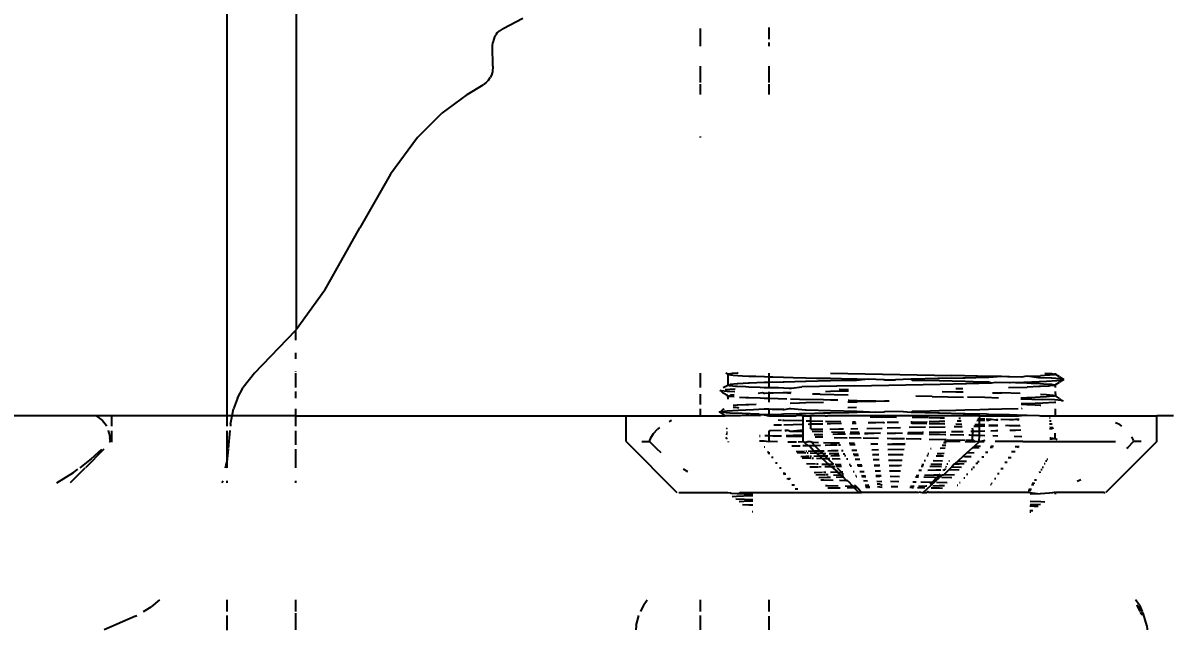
# Model space of a CAD drawing. Header units: inches. Extents: x -52 to 87, y -61 to 47.
# Drawn here: x 68.452 to 70.449, y -26.157 to -25.092 of the extents above; entities that cross this region are included whole.
import ezdxf

# ---------------------------------------------------------------- set-up
doc = ezdxf.new("R2010")
doc.units = ezdxf.units.IN
doc.header["$MEASUREMENT"] = 0
doc.dimstyles.get("Standard").update_dxf_attribs({"dimtxt": 1, "dimasz": 1, "dimexe": 0.18, "dimexo": 0.0625, "dimgap": 0.09, "dimtad": 0, "dimtih": 1, "dimtoh": 1, "dimdec": 1, "dimdsep": 46, "dimlunit": 3, "dimtxsty": 'Standard', "dimblk": 'OBLIQUE', "dimcen": 1, "dimse1": 1, "dimse2": 1, "dimclrd": 1, "dimadec": 0, "dimazin": 0, "dimtfac": 1, "dimtdec": 1, "dimtofl": 0, "dimtmove": 0, "dimatfit": 3, "dimfxl": 1, "dimtolj": 1, "dimtzin": 0, "dimarcsym": 0})

# ---------------------------------------------------------------- blocks, each defined once
blk = doc.blocks.new('_Oblique')
at = {"color": 0, "linetype": 'ByBlock', "lineweight": -2}
blk.add_line((-0.5, -0.5), (0.5, 0.5), dxfattribs=at)
blk = doc.blocks.new('*D6')
at = {"color": 1, "lineweight": -2, "transparency": 16777216}
for p, q in [((2.5723, 46.7915), (37.2384, 46.7915)), ((74.5723, 46.7915), (38.5851, 46.7915))]:
    blk.add_line(p, q, dxfattribs=at)
at = {"layer": 'Defpoints', "color": 0, "transparency": 16777216}
for p in [(74.5723, 46.7915), (2.5723, -45.4684), (74.5723, -45.4684)]:
    blk.add_point(p, dxfattribs=at)
at = {"color": 1, "lineweight": -2, "transparency": 16777216, "rotation": 180}
blk.add_blockref('_Oblique', (2.5723, 46.7915), dxfattribs=at)
at = {"color": 1, "lineweight": -2, "transparency": 16777216}
blk.add_blockref('_Oblique', (74.5723, 46.7915), dxfattribs=at)
at = {"color": 0, "transparency": 16777216, "insert": (37.9117, 46.7915), "char_height": 1, "attachment_point": 5}
blk.add_mtext("\\A1;6'", dxfattribs=at)

msp = doc.modelspace()

# ---------------------------------------------------------------- linework, layer by layer
for p, q in [((68.9293, -22.6272), (68.9295, -25.6288)), ((68.8083, -22.6708), (68.8081, -25.779)), ((69.2913, -25.1022), (69.3255, -25.0843)), ((69.2913, -25.1022), (69.2845, -25.1068)), ((69.6357, -25.1022), (69.6357, -25.1331)), ((69.7561, -25.1003), (69.7561, -25.1209)), ((69.2749, -25.1209), (69.2736, -25.1266)), ((69.2764, -25.1166), (69.2749, -25.1209)), ((69.2764, -25.1166), (69.2783, -25.1132)), ((69.2806, -25.1104), (69.2783, -25.1132)), ((69.2806, -25.1104), (69.2845, -25.1068)), ((69.273, -25.1331), (69.2736, -25.1266)), ((69.2736, -25.1682), (69.273, -25.1331)), ((69.7561, -25.1266), (69.7561, -25.1331)), ((69.2709, -25.1836), (69.2688, -25.188)), ((69.2726, -25.1777), (69.2709, -25.1836)), ((69.2736, -25.1682), (69.2726, -25.1777)), ((69.6357, -25.1682), (69.6357, -25.1963)), ((69.7561, -25.1682), (69.7561, -25.1963)), ((69.2285, -25.2172), (69.2562, -25.2007)), ((69.2619, -25.1963), (69.2562, -25.2007)), ((69.2659, -25.1922), (69.2619, -25.1963)), ((69.2659, -25.1922), (69.2688, -25.188)), ((69.6357, -25.1997), (69.6357, -25.2172)), ((69.7561, -25.1994), (69.7561, -25.2172)), ((69.2285, -25.2172), (69.184, -25.2499)), ((69.1414, -25.2927), (69.184, -25.2499)), ((69.1414, -25.2927), (69.0946, -25.3566)), ((69.6357, -25.2908), (69.6357, -25.2927)), ((69.0946, -25.3566), (69.0409, -25.4506)), ((68.9796, -25.5594), (69.0409, -25.4506)), ((68.9796, -25.5594), (68.9295, -25.6288)), ((68.8568, -25.7042), (68.9285, -25.6298)), ((68.9285, -25.6298), (68.9295, -25.6288)), ((68.9285, -25.6298), (68.9285, -25.647)), ((68.9285, -25.6691), (68.9285, -25.6791)), ((68.9285, -25.7013), (68.9285, -25.7023)), ((68.8568, -25.7042), (68.8368, -25.7297)), ((68.9285, -25.7042), (68.9285, -25.7297)), ((69.6357, -25.7042), (69.6357, -25.7297)), ((69.6844, -25.706), (69.6807, -25.7042)), ((69.6844, -25.706), (69.6841, -25.7252)), ((69.6889, -25.7054), (69.6844, -25.706)), ((69.685, -25.7069), (69.6844, -25.706)), ((69.685, -25.7069), (69.6889, -25.7074)), ((69.6883, -25.7241), (69.6866, -25.7259)), ((69.7005, -25.7231), (69.6883, -25.7241)), ((69.6917, -25.7049), (69.6889, -25.7054)), ((69.6889, -25.7074), (69.6935, -25.708)), ((69.7011, -25.7043), (69.6917, -25.7049)), ((69.6935, -25.708), (69.7097, -25.709)), ((69.7019, -25.7229), (69.7005, -25.7231)), ((69.7021, -25.7042), (69.7011, -25.7043)), ((69.7204, -25.7221), (69.7019, -25.7229)), ((69.7097, -25.709), (69.721, -25.7094)), ((69.7222, -25.722), (69.7204, -25.7221)), ((69.721, -25.7094), (69.7331, -25.7099)), ((69.7475, -25.721), (69.7222, -25.722)), ((69.7331, -25.7099), (69.7481, -25.7104)), ((69.7491, -25.721), (69.7475, -25.721)), ((69.7481, -25.7104), (69.7561, -25.7107)), ((69.7561, -25.7208), (69.7491, -25.721)), ((69.7561, -25.7042), (69.7561, -25.7107)), ((69.7561, -25.7107), (69.7627, -25.7109)), ((69.7561, -25.7107), (69.7561, -25.7208)), ((69.7811, -25.72), (69.7561, -25.7208)), ((69.7561, -25.7208), (69.7561, -25.7297)), ((69.7627, -25.7109), (69.7817, -25.7115)), ((69.7825, -25.72), (69.7811, -25.72)), ((69.7817, -25.7115), (69.7986, -25.7118)), ((69.8201, -25.719), (69.7825, -25.72)), ((69.7986, -25.7118), (69.8206, -25.7125)), ((69.8212, -25.719), (69.8201, -25.719)), ((69.8206, -25.7125), (69.8392, -25.713)), ((69.8635, -25.718), (69.8212, -25.719)), ((69.8392, -25.713), (69.8638, -25.7134)), ((69.909, -25.717), (69.8635, -25.718)), ((69.8638, -25.7134), (69.883, -25.7139)), ((69.8639, -25.7042), (70.0756, -25.7084)), ((69.883, -25.7139), (69.9101, -25.7144)), ((69.9058, -25.7264), (70.0552, -25.7235)), ((69.9293, -25.7149), (69.909, -25.717)), ((69.9101, -25.7144), (69.9293, -25.7149)), ((69.9565, -25.716), (69.9293, -25.7149)), ((69.9582, -25.716), (69.9565, -25.716)), ((69.9582, -25.716), (69.9772, -25.7159)), ((70.0044, -25.715), (69.9772, -25.7159)), ((70.0066, -25.7149), (70.0044, -25.715)), ((70.0044, -25.715), (70.0066, -25.7165)), ((70.0511, -25.714), (70.0066, -25.7149)), ((70.0066, -25.7165), (70.0539, -25.7175)), ((70.0542, -25.7139), (70.0511, -25.714)), ((70.0539, -25.7175), (70.0989, -25.7186)), ((70.0952, -25.7131), (70.0542, -25.7139)), ((70.0552, -25.7235), (70.1017, -25.7225)), ((70.1209, -25.7095), (70.0756, -25.7084)), ((70.099, -25.713), (70.0952, -25.7131)), ((70.0989, -25.7186), (70.1134, -25.7188)), ((70.1364, -25.7121), (70.099, -25.713)), ((70.1017, -25.7225), (70.145, -25.7214)), ((70.1134, -25.7188), (70.1401, -25.7196)), ((70.1624, -25.7105), (70.1209, -25.7095)), ((70.1404, -25.712), (70.1364, -25.7121)), ((70.1401, -25.7196), (70.145, -25.7214)), ((70.1624, -25.7105), (70.1404, -25.712)), ((70.145, -25.7214), (70.1529, -25.7199)), ((70.1529, -25.7199), (70.1765, -25.7205)), ((70.1731, -25.711), (70.1624, -25.7105)), ((70.1768, -25.7109), (70.1731, -25.711)), ((70.1765, -25.7205), (70.1777, -25.7206)), ((70.1984, -25.7115), (70.1768, -25.7109)), ((70.1777, -25.7206), (70.1837, -25.7204)), ((70.1837, -25.7204), (70.1871, -25.7209)), ((70.1871, -25.7209), (70.2158, -25.7194)), ((70.1871, -25.7209), (70.207, -25.7216)), ((70.2036, -25.71), (70.1984, -25.7115)), ((70.2073, -25.7099), (70.2036, -25.71)), ((70.207, -25.7216), (70.2148, -25.7219)), ((70.2073, -25.7099), (70.2309, -25.709)), ((70.2276, -25.7125), (70.2073, -25.7099)), ((70.2148, -25.7219), (70.2306, -25.7226)), ((70.2158, -25.7194), (70.2414, -25.7185)), ((70.2501, -25.7134), (70.2276, -25.7125)), ((70.2306, -25.7226), (70.2363, -25.7228)), ((70.2452, -25.7081), (70.2309, -25.709)), ((70.2363, -25.7228), (70.2469, -25.7236)), ((70.2385, -25.7042), (70.2469, -25.7049)), ((70.2414, -25.7185), (70.2596, -25.7175)), ((70.247, -25.7078), (70.2452, -25.7081)), ((70.2469, -25.7049), (70.2503, -25.7051)), ((70.2469, -25.7236), (70.2503, -25.7238)), ((70.2548, -25.7071), (70.247, -25.7078)), ((70.265, -25.7144), (70.2501, -25.7134)), ((70.2503, -25.7051), (70.2551, -25.7059)), ((70.2503, -25.7238), (70.2551, -25.7246)), ((70.2564, -25.7061), (70.2548, -25.7071)), ((70.2551, -25.7059), (70.2564, -25.7061)), ((70.2564, -25.7042), (70.2564, -25.7061)), ((70.264, -25.7108), (70.2564, -25.7061)), ((70.2564, -25.7248), (70.264, -25.7202)), ((70.2596, -25.7175), (70.2696, -25.7165)), ((70.264, -25.7108), (70.2714, -25.7155)), ((70.2696, -25.7165), (70.264, -25.7202)), ((70.2696, -25.7165), (70.265, -25.7144)), ((70.2696, -25.7165), (70.2714, -25.7155)), ((68.8267, -25.7479), (68.8368, -25.7297)), ((68.9285, -25.7363), (68.9285, -25.7479)), ((69.6357, -25.7409), (69.6357, -25.759)), ((69.6718, -25.7353), (69.67, -25.7347)), ((69.6832, -25.7364), (69.6718, -25.7353)), ((69.6718, -25.7353), (69.6763, -25.7391)), ((69.6763, -25.7297), (69.6841, -25.7252)), ((69.6839, -25.7437), (69.6763, -25.7391)), ((69.6794, -25.733), (69.6879, -25.7324)), ((69.6962, -25.7371), (69.6832, -25.7364)), ((69.6839, -25.7437), (69.684, -25.7499)), ((69.6839, -25.7437), (69.6866, -25.7447)), ((69.6841, -25.7252), (69.6866, -25.7259)), ((69.6866, -25.7259), (69.6884, -25.7261)), ((69.6889, -25.7428), (69.6866, -25.7447)), ((69.6879, -25.7324), (69.6969, -25.732)), ((69.6884, -25.7261), (69.6974, -25.727)), ((69.6955, -25.7423), (69.6889, -25.7428)), ((69.6974, -25.727), (69.7006, -25.7271)), ((69.7006, -25.7271), (69.7157, -25.728)), ((69.7157, -25.728), (69.7207, -25.7282)), ((69.7207, -25.7282), (69.7409, -25.729)), ((69.7449, -25.7388), (69.7371, -25.7402)), ((69.7409, -25.729), (69.7479, -25.7292)), ((69.7475, -25.7398), (69.7449, -25.7388)), ((69.7491, -25.7398), (69.7475, -25.7398)), ((69.7479, -25.7292), (69.7561, -25.7297)), ((69.7561, -25.7392), (69.7491, -25.7398)), ((69.7561, -25.7297), (69.7621, -25.7297)), ((69.7561, -25.7368), (69.7561, -25.7392)), ((69.7561, -25.7392), (69.7561, -25.7482)), ((69.762, -25.7393), (69.7561, -25.7392)), ((69.7633, -25.7394), (69.762, -25.7393)), ((69.7621, -25.7297), (69.7644, -25.7297)), ((69.7811, -25.7388), (69.7633, -25.7394)), ((69.7644, -25.7297), (69.7666, -25.7297)), ((69.7666, -25.7297), (69.7726, -25.7294)), ((69.7726, -25.7294), (69.7915, -25.7304)), ((69.7825, -25.7387), (69.7811, -25.7388)), ((69.7947, -25.7384), (69.7825, -25.7387)), ((69.7946, -25.7401), (69.7825, -25.7387)), ((69.7915, -25.7304), (69.7954, -25.7305)), ((69.7954, -25.7305), (69.8135, -25.7283)), ((69.9058, -25.7264), (69.8135, -25.7283)), ((69.8454, -25.7413), (69.8322, -25.741)), ((69.8454, -25.7413), (69.8947, -25.7423)), ((69.8639, -25.7367), (69.8548, -25.737)), ((69.8949, -25.7361), (69.8639, -25.7367)), ((69.8791, -25.7326), (69.895, -25.7329)), ((70.0588, -25.7364), (70.0828, -25.7369)), ((70.0952, -25.7317), (70.0827, -25.732)), ((70.0828, -25.7369), (70.0959, -25.7372)), ((70.147, -25.7385), (70.1632, -25.7389)), ((70.1956, -25.7399), (70.1632, -25.7389)), ((70.1748, -25.7297), (70.2073, -25.7287)), ((70.2279, -25.7278), (70.2073, -25.7287)), ((70.2309, -25.7276), (70.2279, -25.7278)), ((70.2452, -25.7269), (70.2309, -25.7276)), ((70.2309, -25.7413), (70.2411, -25.7419)), ((70.2411, -25.7419), (70.2465, -25.7424)), ((70.247, -25.7267), (70.2452, -25.7269)), ((70.2465, -25.7424), (70.2529, -25.7429)), ((70.2552, -25.7257), (70.247, -25.7267)), ((70.2529, -25.7429), (70.2548, -25.7434)), ((70.2548, -25.7434), (70.2569, -25.7438)), ((70.2569, -25.7438), (70.2548, -25.7444)), ((70.2551, -25.7246), (70.2564, -25.7248)), ((70.2564, -25.7248), (70.2552, -25.7257)), ((70.2564, -25.7248), (70.2566, -25.7297)), ((70.2567, -25.7364), (70.2569, -25.7438)), ((70.2643, -25.7486), (70.2569, -25.7438)), ((68.8267, -25.7479), (68.8199, -25.7667)), ((69.6866, -25.7447), (69.6884, -25.7448)), ((69.6884, -25.7448), (69.695, -25.7454)), ((69.6974, -25.7608), (69.6936, -25.7612)), ((69.7006, -25.7606), (69.6974, -25.7608)), ((69.7157, -25.7597), (69.7006, -25.7606)), ((69.7044, -25.7461), (69.7157, -25.7468)), ((69.7157, -25.7468), (69.7207, -25.7469)), ((69.7207, -25.7596), (69.7157, -25.7597)), ((69.7207, -25.7469), (69.7409, -25.7477)), ((69.734, -25.759), (69.7207, -25.7596)), ((69.7409, -25.7477), (69.7479, -25.7479)), ((69.7479, -25.7479), (69.7561, -25.7482)), ((69.7561, -25.7482), (69.7561, -25.7549)), ((69.7561, -25.7482), (69.7724, -25.7487)), ((69.7724, -25.7487), (69.7871, -25.7491)), ((69.8097, -25.7568), (69.7934, -25.7572)), ((69.7938, -25.7493), (69.8098, -25.7497)), ((69.8204, -25.7565), (69.8097, -25.7568)), ((69.8098, -25.7497), (69.8516, -25.7507)), ((69.8514, -25.7558), (69.8204, -25.7565)), ((69.8516, -25.7507), (69.8636, -25.7509)), ((69.8636, -25.7509), (69.8763, -25.7512)), ((69.8941, -25.7642), (69.9089, -25.7639)), ((69.8943, -25.7548), (69.9101, -25.7544)), ((69.8944, -25.7516), (69.8961, -25.7517)), ((69.8961, -25.7517), (69.9101, -25.752)), ((69.9101, -25.752), (69.9429, -25.7526)), ((69.9428, -25.7539), (69.9101, -25.7544)), ((69.9582, -25.7535), (69.9428, -25.7539)), ((69.9429, -25.7526), (69.9582, -25.7535)), ((69.9661, -25.7533), (69.9582, -25.7535)), ((70.0417, -25.7453), (70.0127, -25.7447)), ((70.0417, -25.7453), (70.0965, -25.7465)), ((70.1333, -25.7472), (70.1032, -25.7466)), ((70.1574, -25.7479), (70.1333, -25.7472)), ((70.2069, -25.7474), (70.1965, -25.7479)), ((70.1966, -25.749), (70.2347, -25.7502)), ((70.1972, -25.7576), (70.2073, -25.7573)), ((70.1973, -25.7587), (70.2069, -25.7591)), ((70.2216, -25.7469), (70.2069, -25.7474)), ((70.2069, -25.7591), (70.2217, -25.7596)), ((70.2073, -25.7573), (70.2347, -25.7563)), ((70.2305, -25.7464), (70.2216, -25.7469)), ((70.2217, -25.7596), (70.2305, -25.7601)), ((70.2411, -25.7458), (70.2305, -25.7464)), ((70.2305, -25.7601), (70.2315, -25.7601)), ((70.2552, -25.7513), (70.2347, -25.7502)), ((70.2347, -25.7563), (70.2551, -25.7552)), ((70.2465, -25.7454), (70.2411, -25.7458)), ((70.2529, -25.7448), (70.2465, -25.7454)), ((70.2548, -25.7444), (70.2529, -25.7448)), ((70.2551, -25.7552), (70.2579, -25.755)), ((70.2676, -25.7523), (70.2552, -25.7513)), ((70.2643, -25.7486), (70.2676, -25.7523)), ((70.2695, -25.7527), (70.2676, -25.7523)), ((70.2676, -25.7523), (70.2705, -25.7525)), ((68.5798, -25.779), (68.1009, -25.779)), ((68.6069, -25.779), (68.5798, -25.779)), ((68.5798, -25.779), (68.5907, -25.7869)), ((68.6069, -25.779), (68.6069, -25.7969)), ((68.8081, -25.779), (68.6069, -25.779)), ((68.8081, -25.779), (68.8081, -25.7969)), ((68.8175, -25.779), (68.8081, -25.779)), ((68.8147, -25.7936), (68.8175, -25.779)), ((68.8175, -25.779), (68.8199, -25.7667)), ((68.9285, -25.779), (68.8175, -25.779)), ((68.9285, -25.7667), (68.9285, -25.779)), ((68.9285, -25.779), (68.9285, -25.7969)), ((68.9285, -25.779), (69.5063, -25.779)), ((69.5063, -25.8236), (69.5063, -25.779)), ((69.5063, -25.779), (69.6357, -25.779)), ((69.6357, -25.7667), (69.6357, -25.779)), ((69.6357, -25.779), (69.6798, -25.779)), ((69.6689, -25.7721), (69.6718, -25.7712)), ((69.6689, -25.7721), (69.6798, -25.779)), ((69.6763, -25.7674), (69.6718, -25.7712)), ((69.6718, -25.7712), (69.6831, -25.7701)), ((69.6743, -25.7732), (69.6718, -25.7712)), ((69.6879, -25.7741), (69.6743, -25.7732)), ((69.6763, -25.7674), (69.6776, -25.7667)), ((69.7066, -25.779), (69.6798, -25.779)), ((69.6831, -25.7701), (69.7024, -25.7691)), ((69.7094, -25.7751), (69.6879, -25.7741)), ((69.6933, -25.764), (69.7005, -25.7646)), ((69.7005, -25.7646), (69.7019, -25.7647)), ((69.7019, -25.7647), (69.7032, -25.7648)), ((69.7024, -25.7691), (69.7288, -25.7681)), ((69.7157, -25.7785), (69.7066, -25.779)), ((69.7377, -25.776), (69.7094, -25.7751)), ((69.7207, -25.7783), (69.7157, -25.7785)), ((69.7395, -25.779), (69.7207, -25.7783)), ((69.7288, -25.7681), (69.7475, -25.7667)), ((69.7408, -25.7775), (69.7377, -25.776)), ((69.7395, -25.779), (69.7408, -25.7775)), ((69.7479, -25.7773), (69.7408, -25.7775)), ((69.7475, -25.7667), (69.7561, -25.7667)), ((69.7561, -25.7766), (69.7479, -25.7773)), ((69.7479, -25.7773), (69.7561, -25.779)), ((69.7561, -25.7667), (69.7561, -25.7766)), ((69.7561, -25.7667), (69.762, -25.7671)), ((69.7561, -25.7766), (69.7561, -25.779)), ((69.7728, -25.777), (69.7561, -25.7766)), ((69.7561, -25.779), (69.7781, -25.779)), ((69.762, -25.7671), (69.7633, -25.7671)), ((69.7633, -25.7671), (69.7817, -25.7667)), ((69.7633, -25.7671), (69.7811, -25.7677)), ((69.7814, -25.7763), (69.7728, -25.777)), ((69.7781, -25.779), (69.7728, -25.777)), ((69.7781, -25.779), (69.8035, -25.779)), ((69.7811, -25.7677), (69.7827, -25.7678)), ((69.8097, -25.7756), (69.7814, -25.7763)), ((69.7827, -25.7678), (69.7929, -25.7664)), ((69.7929, -25.7664), (69.7945, -25.7664)), ((69.7945, -25.7664), (69.8201, -25.7687)), ((69.8137, -25.7782), (69.8035, -25.779)), ((69.8204, -25.7753), (69.8097, -25.7756)), ((69.8137, -25.7782), (69.816, -25.779)), ((69.816, -25.7873), (69.816, -25.779)), ((69.816, -25.779), (69.8287, -25.779)), ((69.8201, -25.7687), (69.8214, -25.7687)), ((69.8514, -25.7745), (69.8204, -25.7753)), ((69.8214, -25.7687), (69.864, -25.7697)), ((69.8287, -25.779), (69.8287, -25.7877)), ((69.8544, -25.779), (69.8287, -25.779)), ((69.8636, -25.7742), (69.8514, -25.7745)), ((69.8544, -25.779), (69.8586, -25.7791)), ((69.8778, -25.779), (69.8586, -25.7791)), ((69.8958, -25.7735), (69.8636, -25.7742)), ((69.864, -25.7697), (69.9099, -25.7707)), ((70.1246, -25.779), (69.8778, -25.779)), ((69.9101, -25.7733), (69.8958, -25.7735)), ((69.9099, -25.7707), (69.9428, -25.7725)), ((69.9428, -25.7725), (69.9101, -25.7733)), ((69.9329, -25.7806), (69.9791, -25.7815)), ((69.9428, -25.7725), (69.9567, -25.7717)), ((69.9567, -25.7717), (69.9582, -25.7717)), ((69.9908, -25.7716), (69.9582, -25.7717)), ((69.9908, -25.7716), (70.0047, -25.7728)), ((70.0065, -25.7712), (70.0047, -25.7728)), ((70.0047, -25.7728), (70.0066, -25.7728)), ((70.038, -25.7706), (70.0065, -25.7712)), ((70.0352, -25.7826), (70.0065, -25.7821)), ((70.0066, -25.7728), (70.0512, -25.7737)), ((70.0554, -25.783), (70.0365, -25.7826)), ((70.0539, -25.7702), (70.038, -25.7706)), ((70.0512, -25.7737), (70.0542, -25.7737)), ((70.0827, -25.7696), (70.0539, -25.7702)), ((70.0542, -25.7737), (70.0954, -25.7747)), ((70.0631, -25.7832), (70.0554, -25.783)), ((70.0988, -25.7693), (70.0827, -25.7696)), ((70.0912, -25.7838), (70.0878, -25.7837)), ((70.0954, -25.7747), (70.099, -25.7747)), ((70.125, -25.7686), (70.0988, -25.7693)), ((70.099, -25.7747), (70.1366, -25.7757)), ((70.1245, -25.7846), (70.1246, -25.779)), ((70.1246, -25.779), (70.1922, -25.779)), ((70.1401, -25.7681), (70.125, -25.7686)), ((70.1366, -25.7757), (70.1404, -25.7758)), ((70.1631, -25.7675), (70.1401, -25.7681)), ((70.1404, -25.7758), (70.1733, -25.7767)), ((70.1918, -25.7667), (70.1631, -25.7675)), ((70.1733, -25.7767), (70.1768, -25.7768)), ((70.1768, -25.7768), (70.2037, -25.7776)), ((70.1922, -25.779), (70.2037, -25.7776)), ((70.199, -25.7664), (70.1978, -25.7665)), ((70.2037, -25.7776), (70.2073, -25.7778)), ((70.2073, -25.7778), (70.2279, -25.7786)), ((70.2279, -25.7786), (70.2309, -25.7789)), ((70.2309, -25.7789), (70.2339, -25.779)), ((70.2339, -25.779), (70.2565, -25.779)), ((70.2479, -25.7828), (70.2469, -25.7829)), ((70.2568, -25.7667), (70.2565, -25.779)), ((70.2565, -25.779), (70.4343, -25.779)), ((70.4343, -25.8236), (70.4343, -25.779)), ((70.4633, -25.779), (70.4343, -25.779)), ((68.5907, -25.7869), (68.5978, -25.7956)), ((68.5984, -25.7969), (68.5978, -25.7956)), ((68.8147, -25.7936), (68.8144, -25.7969)), ((69.5542, -25.8101), (69.561, -25.8023)), ((69.5646, -25.7993), (69.561, -25.8023)), ((69.5859, -25.787), (69.5814, -25.7893)), ((69.6821, -25.8014), (69.6838, -25.8003)), ((69.7781, -25.7951), (69.7644, -25.7955)), ((69.7722, -25.7862), (69.7781, -25.7863)), ((69.7798, -25.7864), (69.7811, -25.7864)), ((69.7811, -25.7864), (69.7827, -25.7864)), ((69.7985, -25.7946), (69.7819, -25.795)), ((69.7827, -25.7864), (69.816, -25.7873)), ((69.784, -25.8041), (69.7895, -25.8039)), ((69.7843, -25.8052), (69.7895, -25.8039)), ((69.7895, -25.8039), (69.7932, -25.8055)), ((69.7932, -25.8055), (69.816, -25.8033)), ((69.816, -25.7942), (69.7985, -25.7946)), ((69.816, -25.7942), (69.816, -25.7873)), ((69.816, -25.8033), (69.816, -25.7942)), ((69.816, -25.8061), (69.816, -25.8033)), ((69.8214, -25.7875), (69.8287, -25.7877)), ((69.8287, -25.7938), (69.8245, -25.7939)), ((69.8287, -25.7877), (69.8503, -25.7882)), ((69.8287, -25.7877), (69.8287, -25.7938)), ((69.8391, -25.7935), (69.8287, -25.7938)), ((69.8287, -25.7938), (69.8287, -25.8014)), ((69.8503, -25.8026), (69.8296, -25.803)), ((69.8503, -25.7933), (69.8391, -25.7935)), ((69.8552, -25.7883), (69.8816, -25.7889)), ((69.8638, -25.793), (69.8578, -25.7931)), ((69.8626, -25.8023), (69.8784, -25.8019)), ((69.8829, -25.7926), (69.8638, -25.793)), ((69.8784, -25.8019), (69.8866, -25.8018)), ((69.8995, -25.8015), (69.9117, -25.8013)), ((69.9086, -25.7921), (69.9014, -25.7922)), ((69.902, -25.7893), (69.9077, -25.7895)), ((69.927, -25.801), (69.9543, -25.8005)), ((69.9567, -25.7905), (69.9294, -25.7916)), ((69.9299, -25.7899), (69.9567, -25.7905)), ((69.9567, -25.7905), (69.9579, -25.791)), ((69.9771, -25.7906), (69.9625, -25.7909)), ((69.9859, -25.7998), (69.9625, -25.8003)), ((69.9824, -25.7905), (69.9771, -25.7906)), ((70.0296, -25.799), (70.0015, -25.7995)), ((70.0066, -25.79), (70.0042, -25.79)), ((70.0047, -25.7914), (70.0066, -25.7916)), ((70.0066, -25.79), (70.0329, -25.7894)), ((70.0066, -25.7916), (70.032, -25.7921)), ((70.0539, -25.789), (70.0365, -25.7894)), ((70.0365, -25.7921), (70.0512, -25.7924)), ((70.0365, -25.7988), (70.0644, -25.7983)), ((70.0512, -25.7924), (70.0542, -25.7926)), ((70.0636, -25.7888), (70.0539, -25.789)), ((70.0542, -25.7926), (70.0639, -25.7928)), ((70.0802, -25.7979), (70.094, -25.7976)), ((70.0827, -25.7931), (70.0932, -25.7933)), ((70.0921, -25.7881), (70.0853, -25.7883)), ((70.1132, -25.8064), (70.1122, -25.8008)), ((70.1143, -25.7971), (70.1208, -25.7969)), ((70.1161, -25.7939), (70.1243, -25.7941)), ((70.1244, -25.7874), (70.1198, -25.7875)), ((70.1208, -25.7969), (70.1243, -25.7968)), ((70.1245, -25.7846), (70.1215, -25.7845)), ((70.1242, -25.8061), (70.1243, -25.7968)), ((70.1243, -25.7941), (70.1244, -25.7874)), ((70.1243, -25.7941), (70.1334, -25.7943)), ((70.1243, -25.7968), (70.1243, -25.7941)), ((70.1243, -25.7968), (70.1334, -25.7966)), ((70.1244, -25.7874), (70.1245, -25.7846)), ((70.1334, -25.7871), (70.1244, -25.7874)), ((70.1334, -25.7848), (70.1245, -25.7846)), ((70.1452, -25.7851), (70.1357, -25.7849)), ((70.1401, -25.787), (70.1366, -25.787)), ((70.1452, -25.7851), (70.1401, -25.787)), ((70.1404, -25.7945), (70.1565, -25.795)), ((70.1405, -25.7965), (70.1565, -25.7961)), ((70.1527, -25.7865), (70.1452, -25.7851)), ((70.1565, -25.7854), (70.1527, -25.7865)), ((70.1565, -25.7864), (70.1527, -25.7865)), ((70.1765, -25.786), (70.1617, -25.7855)), ((70.1699, -25.7958), (70.1733, -25.7955)), ((70.1733, -25.7955), (70.1768, -25.7956)), ((70.1776, -25.7859), (70.1765, -25.786)), ((70.1768, -25.7956), (70.195, -25.7951)), ((70.1768, -25.7956), (70.1951, -25.7962)), ((70.1838, -25.7861), (70.1776, -25.7859)), ((70.187, -25.7856), (70.1838, -25.7861)), ((70.1933, -25.7854), (70.187, -25.7856)), ((70.1935, -25.7864), (70.187, -25.7856)), ((70.2497, -25.7885), (70.2467, -25.7883)), ((70.2467, -25.7932), (70.25, -25.793)), ((70.2503, -25.8014), (70.2469, -25.8016)), ((70.247, -25.7986), (70.2531, -25.7992)), ((70.25, -25.793), (70.2511, -25.793)), ((70.2536, -25.8008), (70.2503, -25.8014)), ((70.362, -25.7904), (70.3676, -25.7931)), ((70.3731, -25.797), (70.3676, -25.7931)), ((68.6027, -25.8101), (68.6012, -25.8045)), ((68.6027, -25.8101), (68.6039, -25.8177)), ((68.6034, -25.8247), (68.6046, -25.8236)), ((68.6046, -25.8236), (68.6039, -25.8177)), ((68.6057, -25.8236), (68.6046, -25.8236)), ((68.6069, -25.8236), (68.6058, -25.8247)), ((68.6069, -25.8054), (68.6069, -25.8236)), ((68.8081, -25.8049), (68.8081, -25.8364)), ((68.8136, -25.8047), (68.8105, -25.8363)), ((68.9285, -25.8054), (68.9285, -25.8296)), ((69.5063, -25.8236), (69.5953, -25.9127)), ((69.5339, -25.8236), (69.5471, -25.8236)), ((69.5471, -25.8236), (69.5497, -25.8177)), ((69.5471, -25.8236), (69.5483, -25.8249)), ((69.5497, -25.8177), (69.5542, -25.8101)), ((69.6838, -25.8189), (69.6809, -25.817)), ((69.6838, -25.8113), (69.6813, -25.8111)), ((69.6816, -25.8078), (69.6838, -25.8076)), ((69.6847, -25.8236), (69.6847, -25.8251)), ((69.7408, -25.8137), (69.7395, -25.8137)), ((69.7408, -25.815), (69.7395, -25.8151)), ((69.7395, -25.8227), (69.748, -25.8229)), ((69.748, -25.8229), (69.7561, -25.8236)), ((69.7561, -25.8142), (69.7491, -25.814)), ((69.7561, -25.8055), (69.7582, -25.8045)), ((69.7561, -25.8055), (69.7561, -25.8142)), ((69.7561, -25.8142), (69.7561, -25.8236)), ((69.7626, -25.8143), (69.7561, -25.8142)), ((69.7561, -25.8236), (69.7582, -25.8232)), ((69.757, -25.8045), (69.7582, -25.8045)), ((69.7582, -25.8045), (69.7781, -25.8042)), ((69.7582, -25.8232), (69.7712, -25.8236)), ((69.7781, -25.8147), (69.7626, -25.8143)), ((69.7985, -25.8133), (69.7863, -25.8137)), ((69.816, -25.8156), (69.7866, -25.8149)), ((69.7932, -25.8055), (69.816, -25.8061)), ((69.816, -25.8129), (69.7985, -25.8133)), ((69.8074, -25.8246), (69.816, -25.8236)), ((69.816, -25.8129), (69.816, -25.8061)), ((69.816, -25.8156), (69.816, -25.8129)), ((69.816, -25.8236), (69.816, -25.8156)), ((69.816, -25.8236), (69.8174, -25.8248)), ((69.8206, -25.8249), (69.8243, -25.8236)), ((69.8243, -25.8236), (69.8287, -25.8236)), ((69.8287, -25.8236), (69.8303, -25.8252)), ((69.8503, -25.8069), (69.8316, -25.8064)), ((69.8391, -25.8123), (69.835, -25.8124)), ((69.8503, -25.8164), (69.837, -25.8161)), ((69.8503, -25.8121), (69.8391, -25.8123)), ((69.8652, -25.8072), (69.8767, -25.8075)), ((69.8902, -25.8112), (69.8676, -25.8117)), ((69.8703, -25.8168), (69.8926, -25.8172)), ((69.8767, -25.8075), (69.8889, -25.8078)), ((69.9172, -25.8178), (69.8963, -25.8173)), ((69.9101, -25.8107), (69.8976, -25.811)), ((69.914, -25.8083), (69.8982, -25.808)), ((69.9148, -25.8106), (69.9101, -25.8107)), ((69.9474, -25.8184), (69.921, -25.8178)), ((69.9292, -25.8104), (69.9234, -25.8105)), ((69.924, -25.8085), (69.951, -25.8091)), ((69.951, -25.8091), (69.9292, -25.8104)), ((69.9625, -25.8093), (69.9704, -25.8095)), ((69.9704, -25.8189), (69.9625, -25.8188)), ((69.9704, -25.8095), (69.9771, -25.8094)), ((69.9933, -25.8194), (69.9704, -25.8189)), ((69.9897, -25.8099), (69.9771, -25.8094)), ((70.0206, -25.8199), (69.996, -25.8194)), ((69.9986, -25.8101), (70.0256, -25.8106)), ((70.0066, -25.8087), (69.9989, -25.8089)), ((70.0246, -25.8083), (70.0066, -25.8087)), ((70.0224, -25.8199), (70.0206, -25.8199)), ((70.0264, -25.8083), (70.0246, -25.8083)), ((70.0651, -25.8074), (70.0365, -25.8081)), ((70.0365, -25.8109), (70.054, -25.8112)), ((70.0663, -25.8208), (70.0365, -25.8202)), ((70.054, -25.8112), (70.0641, -25.8114)), ((70.0903, -25.8236), (70.0628, -25.8236)), ((70.0641, -25.8114), (70.0655, -25.8115)), ((70.0679, -25.8209), (70.0988, -25.8215)), ((70.0729, -25.8116), (70.097, -25.8122)), ((70.0959, -25.8068), (70.0752, -25.8072)), ((70.0993, -25.8236), (70.1122, -25.8236)), ((70.1122, -25.8218), (70.1004, -25.8215)), ((70.1056, -25.8124), (70.1075, -25.8124)), ((70.1075, -25.8124), (70.1122, -25.8126)), ((70.1132, -25.8064), (70.109, -25.8065)), ((70.1122, -25.8126), (70.1132, -25.8064)), ((70.1122, -25.8218), (70.1122, -25.8126)), ((70.1122, -25.8126), (70.1241, -25.8129)), ((70.1122, -25.8236), (70.1122, -25.8218)), ((70.1146, -25.8218), (70.1122, -25.8218)), ((70.1122, -25.8236), (70.1164, -25.8236)), ((70.1242, -25.8061), (70.1132, -25.8064)), ((70.1164, -25.8236), (70.1146, -25.8218)), ((70.1239, -25.8242), (70.1164, -25.8236)), ((70.1239, -25.8242), (70.1241, -25.8129)), ((70.1336, -25.8223), (70.1239, -25.8242)), ((70.1241, -25.8129), (70.1242, -25.8061)), ((70.1241, -25.8129), (70.1335, -25.8131)), ((70.1335, -25.8059), (70.1242, -25.8061)), ((70.1527, -25.8054), (70.1443, -25.8056)), ((70.1476, -25.8134), (70.1565, -25.8137)), ((70.1922, -25.8236), (70.1517, -25.8236)), ((70.1565, -25.8053), (70.1527, -25.8054)), ((70.187, -25.8044), (70.177, -25.8046)), ((70.185, -25.8146), (70.1984, -25.815)), ((70.1965, -25.804), (70.187, -25.8044)), ((70.1937, -25.8238), (70.1922, -25.8236)), ((70.1998, -25.8236), (70.1937, -25.8238)), ((70.1998, -25.8236), (70.362, -25.8236)), ((70.2473, -25.8173), (70.2488, -25.8175)), ((70.2555, -25.8194), (70.2474, -25.8204)), ((70.2488, -25.8175), (70.256, -25.8184)), ((70.256, -25.8184), (70.2555, -25.8194)), ((70.2562, -25.8092), (70.256, -25.8184)), ((70.2599, -25.8209), (70.256, -25.8184)), ((70.4343, -25.8236), (70.3453, -25.9127)), ((70.3833, -25.8344), (70.3935, -25.8236)), ((70.3897, -25.8157), (70.3927, -25.8217)), ((70.3927, -25.8217), (70.3935, -25.8236)), ((70.4067, -25.8236), (70.3935, -25.8236)), ((68.593, -25.8375), (68.5609, -25.8696)), ((68.5712, -25.854), (68.5899, -25.8375)), ((68.8081, -25.8375), (68.8082, -25.8593)), ((68.8104, -25.8375), (68.8082, -25.8593)), ((68.9285, -25.8375), (68.9285, -25.8696)), ((69.5599, -25.8369), (69.5483, -25.8249)), ((69.5678, -25.8435), (69.5599, -25.8369)), ((69.7489, -25.8335), (69.7479, -25.8336)), ((69.7536, -25.8424), (69.7554, -25.8418)), ((69.7536, -25.8424), (69.7561, -25.8427)), ((69.7561, -25.8427), (69.7561, -25.8458)), ((69.789, -25.8242), (69.7932, -25.8243)), ((69.7932, -25.8243), (69.8043, -25.8245)), ((69.8105, -25.8318), (69.796, -25.8321)), ((69.8037, -25.8412), (69.8183, -25.8408)), ((69.8056, -25.8433), (69.8206, -25.8437)), ((69.8204, -25.8315), (69.8151, -25.8316)), ((69.8174, -25.8248), (69.8206, -25.8249)), ((69.8174, -25.8248), (69.8248, -25.8314)), ((69.8248, -25.8314), (69.8204, -25.8315)), ((69.8207, -25.8407), (69.8221, -25.8407)), ((69.8232, -25.8438), (69.8249, -25.8438)), ((69.8247, -25.8407), (69.8348, -25.8404)), ((69.8271, -25.8314), (69.8248, -25.8314)), ((69.8363, -25.8312), (69.8271, -25.8314)), ((69.8271, -25.8314), (69.8348, -25.8404)), ((69.8282, -25.8439), (69.839, -25.8442)), ((69.8303, -25.8252), (69.8333, -25.8252)), ((69.8303, -25.8252), (69.8363, -25.8312)), ((69.8333, -25.8252), (69.8426, -25.8255)), ((69.8348, -25.8404), (69.8453, -25.8402)), ((69.8348, -25.8404), (69.839, -25.8442)), ((69.8463, -25.8309), (69.8363, -25.8312)), ((69.8363, -25.8312), (69.8453, -25.8402)), ((69.8453, -25.8402), (69.8526, -25.84)), ((69.8453, -25.8402), (69.8495, -25.8444)), ((69.8515, -25.8257), (69.8638, -25.826)), ((69.8636, -25.8305), (69.8541, -25.8307)), ((69.859, -25.8399), (69.8649, -25.8398)), ((69.8702, -25.8304), (69.8636, -25.8305)), ((69.8638, -25.826), (69.8767, -25.8263)), ((69.8649, -25.8398), (69.8772, -25.8395)), ((69.8753, -25.8303), (69.8702, -25.8304)), ((69.8767, -25.8263), (69.8792, -25.8263)), ((69.8812, -25.8302), (69.8776, -25.8302)), ((69.8827, -25.8394), (69.8859, -25.8393)), ((69.8962, -25.8267), (69.9055, -25.8269)), ((69.9067, -25.8296), (69.8974, -25.8298)), ((69.9009, -25.8391), (69.9095, -25.8389)), ((69.934, -25.8274), (69.9461, -25.8277)), ((69.9463, -25.8287), (69.9342, -25.829)), ((69.9357, -25.8383), (69.9479, -25.838)), ((69.9632, -25.8284), (69.9704, -25.8282)), ((69.9637, -25.8377), (69.9926, -25.8371)), ((69.9704, -25.8282), (69.9719, -25.8282)), ((69.9941, -25.8277), (69.9719, -25.8282)), ((69.9719, -25.8282), (69.994, -25.8287)), ((70.0386, -25.8362), (70.0396, -25.8362)), ((70.0641, -25.8357), (70.0557, -25.8359)), ((70.059, -25.8301), (70.0641, -25.8303)), ((70.066, -25.8262), (70.0612, -25.8263)), ((70.0641, -25.8303), (70.0652, -25.8303)), ((70.1122, -25.8347), (70.1016, -25.8442)), ((70.1151, -25.8438), (70.1016, -25.8442)), ((70.1158, -25.8314), (70.1122, -25.8347)), ((70.1122, -25.8347), (70.1237, -25.8344)), ((70.1231, -25.8248), (70.1158, -25.8314)), ((70.1158, -25.8314), (70.1262, -25.8317)), ((70.1239, -25.8242), (70.1231, -25.8248)), ((70.1326, -25.8246), (70.1231, -25.8248)), ((70.1386, -25.8432), (70.1346, -25.8433)), ((70.1427, -25.834), (70.1471, -25.8339)), ((70.1443, -25.8321), (70.1476, -25.8322)), ((70.1476, -25.8322), (70.1486, -25.8322)), ((70.1866, -25.8418), (70.1804, -25.842)), ((70.1863, -25.8328), (70.1886, -25.8327)), ((70.1886, -25.8327), (70.1933, -25.8326)), ((70.1886, -25.8327), (70.1926, -25.8335)), ((70.3833, -25.8344), (70.3812, -25.8362)), ((68.5712, -25.854), (68.551, -25.8696)), ((68.806, -25.8696), (68.8082, -25.8593)), ((68.8082, -25.8593), (68.8081, -25.8696)), ((69.7633, -25.8518), (69.7605, -25.8517)), ((69.7675, -25.861), (69.7705, -25.8611)), ((69.8204, -25.8503), (69.8117, -25.8505)), ((69.8292, -25.8535), (69.8139, -25.8531)), ((69.8263, -25.8501), (69.8204, -25.8503)), ((69.822, -25.8625), (69.8373, -25.8629)), ((69.8305, -25.85), (69.8284, -25.85)), ((69.8338, -25.8536), (69.8313, -25.8535)), ((69.8451, -25.8497), (69.8345, -25.8499)), ((69.839, -25.8442), (69.8455, -25.8443)), ((69.839, -25.8442), (69.8451, -25.8497)), ((69.8499, -25.8539), (69.839, -25.8537)), ((69.8391, -25.863), (69.8424, -25.863)), ((69.8547, -25.8495), (69.8451, -25.8497)), ((69.8451, -25.8497), (69.8499, -25.8539)), ((69.8455, -25.8443), (69.8495, -25.8444)), ((69.8487, -25.8632), (69.8605, -25.8634)), ((69.8495, -25.8444), (69.8557, -25.8445)), ((69.8495, -25.8444), (69.8547, -25.8495)), ((69.8593, -25.8541), (69.8499, -25.8539)), ((69.8499, -25.8539), (69.8605, -25.8634)), ((69.859, -25.8494), (69.8547, -25.8495)), ((69.8547, -25.8495), (69.8593, -25.8541)), ((69.8593, -25.8541), (69.8689, -25.8637)), ((69.8623, -25.8542), (69.8593, -25.8541)), ((69.8605, -25.8634), (69.8638, -25.8635)), ((69.8605, -25.8634), (69.8635, -25.868)), ((69.8616, -25.8446), (69.8638, -25.8447)), ((69.8638, -25.8447), (69.8784, -25.845)), ((69.8638, -25.8635), (69.8689, -25.8637)), ((69.8702, -25.8491), (69.8641, -25.8493)), ((69.8804, -25.8546), (69.8667, -25.8543)), ((69.8792, -25.8489), (69.8702, -25.8491)), ((69.8717, -25.8636), (69.8824, -25.8638)), ((69.886, -25.8452), (69.889, -25.8453)), ((69.8907, -25.8486), (69.8879, -25.8487)), ((69.8939, -25.8549), (69.8914, -25.8548)), ((69.9033, -25.8455), (69.9101, -25.8457)), ((69.9127, -25.8481), (69.9044, -25.8483)), ((69.9152, -25.8553), (69.907, -25.8551)), ((69.9101, -25.8457), (69.9119, -25.8457)), ((69.937, -25.8463), (69.948, -25.8465)), ((69.948, -25.8465), (69.9372, -25.8477)), ((69.949, -25.8559), (69.9385, -25.8557)), ((69.9909, -25.8474), (69.9645, -25.8469)), ((69.9653, -25.8562), (69.9893, -25.8567)), ((70.0301, -25.8575), (70.0273, -25.8574)), ((70.0322, -25.8483), (70.0342, -25.8484)), ((70.0354, -25.8456), (70.0336, -25.8456)), ((70.0597, -25.8581), (70.043, -25.8578)), ((70.0483, -25.8486), (70.0539, -25.8487)), ((70.0542, -25.8451), (70.0503, -25.8452)), ((70.0539, -25.8487), (70.0615, -25.8488)), ((70.0585, -25.8639), (70.054, -25.864)), ((70.0575, -25.8451), (70.0542, -25.8451)), ((70.0623, -25.845), (70.0575, -25.8451)), ((70.0688, -25.8637), (70.0673, -25.8637)), ((70.0717, -25.8584), (70.0704, -25.8583)), ((70.0802, -25.8634), (70.0756, -25.8679)), ((70.0855, -25.8587), (70.0802, -25.8634)), ((70.0889, -25.8632), (70.0802, -25.8634)), ((70.0955, -25.8497), (70.0855, -25.8587)), ((70.1014, -25.859), (70.0855, -25.8587)), ((70.0977, -25.863), (70.0889, -25.8632)), ((70.1016, -25.8442), (70.0955, -25.8497)), ((70.0955, -25.8497), (70.0988, -25.8498)), ((70.0988, -25.8498), (70.1095, -25.85)), ((70.1211, -25.8625), (70.1181, -25.8625)), ((70.1238, -25.8595), (70.1208, -25.8594)), ((70.1285, -25.8505), (70.1319, -25.8506)), ((70.1728, -25.8608), (70.1684, -25.8607)), ((70.1742, -25.8517), (70.1764, -25.8517)), ((70.1764, -25.8517), (70.1793, -25.8518)), ((70.2392, -25.863), (70.2371, -25.8629)), ((70.2418, -25.8583), (70.2398, -25.8584)), ((70.2421, -25.8545), (70.2438, -25.8546)), ((68.511, -25.8962), (68.54, -25.8781)), ((68.5598, -25.8707), (68.5343, -25.8963)), ((68.54, -25.8781), (68.5479, -25.872)), ((69.6144, -25.8771), (69.6067, -25.8719)), ((69.7773, -25.8702), (69.7744, -25.8703)), ((69.7811, -25.8792), (69.7847, -25.8791)), ((69.7818, -25.8802), (69.7856, -25.8803)), ((69.8421, -25.8685), (69.8273, -25.8688)), ((69.8351, -25.8779), (69.8499, -25.8776)), ((69.8383, -25.8816), (69.8537, -25.8819)), ((69.8472, -25.8683), (69.8436, -25.8684)), ((69.8517, -25.8775), (69.8555, -25.8774)), ((69.8576, -25.8681), (69.854, -25.8682)), ((69.8597, -25.882), (69.8547, -25.8819)), ((69.8635, -25.868), (69.8576, -25.8681)), ((69.8655, -25.8679), (69.8635, -25.868)), ((69.8637, -25.8773), (69.8757, -25.877)), ((69.8717, -25.8678), (69.8655, -25.8679)), ((69.8655, -25.8679), (69.8757, -25.877)), ((69.869, -25.8823), (69.882, -25.8828)), ((69.8832, -25.8676), (69.8739, -25.8677)), ((69.8751, -25.8699), (69.8821, -25.8769)), ((69.8757, -25.877), (69.8774, -25.8786)), ((69.8774, -25.8786), (69.8821, -25.8769)), ((69.8774, -25.8786), (69.882, -25.8828)), ((69.882, -25.8828), (69.8863, -25.8826)), ((69.8858, -25.8863), (69.882, -25.8828)), ((69.8821, -25.8769), (69.8851, -25.8768)), ((69.8821, -25.8769), (69.8859, -25.8808)), ((69.8966, -25.8641), (69.8987, -25.8642)), ((69.9003, -25.8672), (69.8983, -25.8672)), ((69.9035, -25.8764), (69.905, -25.8764)), ((69.9072, -25.8832), (69.9085, -25.8832)), ((69.9105, -25.8644), (69.9185, -25.8646)), ((69.9192, -25.8668), (69.9115, -25.867)), ((69.9149, -25.8762), (69.9225, -25.8761)), ((69.9177, -25.8834), (69.9251, -25.8836)), ((69.94, -25.8651), (69.9501, -25.8653)), ((69.9495, -25.8661), (69.9402, -25.8663)), ((69.9512, -25.8755), (69.9417, -25.8757)), ((69.9662, -25.8659), (69.9841, -25.866)), ((69.967, -25.8752), (69.9863, -25.8748)), ((69.9841, -25.866), (69.9878, -25.8654)), ((70.0184, -25.8835), (70.0134, -25.8836)), ((70.0184, -25.8741), (70.0226, -25.874)), ((70.0223, -25.8668), (70.0258, -25.8669)), ((70.0269, -25.8645), (70.0235, -25.8646)), ((70.0444, -25.8829), (70.0283, -25.8832)), ((70.0338, -25.8738), (70.0484, -25.8735)), ((70.0376, -25.8671), (70.0578, -25.8676)), ((70.0444, -25.8642), (70.0392, -25.8643)), ((70.054, -25.864), (70.0444, -25.8642)), ((70.054, -25.8828), (70.0444, -25.8829)), ((70.0484, -25.8735), (70.0567, -25.8733)), ((70.054, -25.8828), (70.0494, -25.8865)), ((70.0552, -25.8807), (70.054, -25.8828)), ((70.0585, -25.8829), (70.054, -25.887)), ((70.0613, -25.8826), (70.0585, -25.8829)), ((70.0619, -25.8732), (70.0608, -25.8752)), ((70.0706, -25.8731), (70.0613, -25.8826)), ((70.0804, -25.8821), (70.0613, -25.8826)), ((70.0619, -25.8732), (70.0637, -25.8732)), ((70.0649, -25.871), (70.0637, -25.8732)), ((70.065, -25.8677), (70.0666, -25.8678)), ((70.0756, -25.8679), (70.0706, -25.8731)), ((70.0706, -25.8731), (70.0889, -25.8727)), ((70.0756, -25.8679), (70.0767, -25.868)), ((70.0767, -25.868), (70.0929, -25.8684)), ((70.1037, -25.8815), (70.1017, -25.8816)), ((70.1097, -25.8723), (70.1122, -25.8722)), ((70.1127, -25.8688), (70.1152, -25.8689)), ((70.1587, -25.8802), (70.1559, -25.8803)), ((70.1618, -25.871), (70.1655, -25.8709)), ((70.2306, -25.8776), (70.2281, -25.8778)), ((70.2312, -25.8727), (70.2338, -25.8728)), ((70.2335, -25.8688), (70.2361, -25.8687)), ((68.8011, -25.8925), (68.7997, -25.8963)), ((68.8081, -25.8925), (68.8081, -25.8963)), ((68.9285, -25.8925), (68.9285, -25.8963)), ((69.7892, -25.89), (69.7881, -25.8886)), ((69.792, -25.8885), (69.7892, -25.89)), ((69.7933, -25.8901), (69.792, -25.8885)), ((69.7961, -25.8993), (69.8006, -25.8994)), ((69.8576, -25.8869), (69.8431, -25.8872)), ((69.852, -25.8914), (69.8466, -25.8913)), ((69.8686, -25.8918), (69.852, -25.8914)), ((69.8547, -25.9008), (69.8579, -25.9008)), ((69.8635, -25.8868), (69.8576, -25.8869)), ((69.8579, -25.9008), (69.8772, -25.9012)), ((69.8858, -25.8863), (69.8736, -25.8866)), ((69.8921, -25.8923), (69.8794, -25.892)), ((69.8871, -25.8863), (69.8858, -25.8863)), ((69.8874, -25.8878), (69.8871, -25.8863)), ((69.8874, -25.8878), (69.8921, -25.8923)), ((69.8895, -25.9015), (69.9027, -25.9018)), ((69.894, -25.8923), (69.8921, -25.8923)), ((69.894, -25.8923), (69.9027, -25.9018)), ((69.9027, -25.9018), (69.908, -25.9019)), ((69.9027, -25.9018), (69.905, -25.9046)), ((69.9052, -25.9), (69.908, -25.9019)), ((69.908, -25.9019), (69.9101, -25.9045)), ((69.9099, -25.8858), (69.9087, -25.8858)), ((69.9257, -25.8855), (69.9185, -25.8856)), ((69.9284, -25.893), (69.9212, -25.8928)), ((69.9308, -25.8999), (69.9242, -25.9006)), ((69.9248, -25.9023), (69.9317, -25.9024)), ((69.9522, -25.8841), (69.943, -25.8839)), ((69.9495, -25.885), (69.9432, -25.8851)), ((69.9445, -25.8933), (69.9532, -25.8935)), ((69.9494, -25.8981), (69.9453, -25.8985)), ((69.946, -25.9027), (69.9499, -25.9028)), ((69.9499, -25.9028), (69.9461, -25.9038)), ((69.954, -25.9007), (69.9494, -25.8981)), ((69.9522, -25.8841), (69.9495, -25.885)), ((69.9499, -25.9028), (69.9543, -25.9036)), ((69.9678, -25.8845), (69.9846, -25.8848)), ((69.983, -25.8941), (69.9686, -25.8938)), ((69.9816, -25.9029), (69.9695, -25.9032)), ((70.0065, -25.9024), (70.0034, -25.9025)), ((70.0099, -25.9024), (70.0065, -25.9024)), ((70.0133, -25.8947), (70.0075, -25.8946)), ((70.0125, -25.8853), (70.0175, -25.8854)), ((70.0312, -25.902), (70.0173, -25.9022)), ((70.0407, -25.8953), (70.0215, -25.8949)), ((70.0259, -25.9127), (70.054, -25.887)), ((70.0269, -25.8857), (70.0448, -25.8861)), ((70.0324, -25.9019), (70.0312, -25.902)), ((70.0407, -25.8953), (70.0376, -25.8984)), ((70.0421, -25.8953), (70.0407, -25.8953)), ((70.0494, -25.8865), (70.0421, -25.8953)), ((70.0539, -25.9014), (70.0428, -25.9017)), ((70.0448, -25.8861), (70.0494, -25.8865)), ((70.0679, -25.8958), (70.0488, -25.8955)), ((70.0494, -25.8865), (70.054, -25.887)), ((70.063, -25.9012), (70.0539, -25.9014)), ((70.0576, -25.8864), (70.0761, -25.8868)), ((70.0862, -25.9007), (70.0852, -25.9008)), ((70.0902, -25.8963), (70.089, -25.8963)), ((70.0968, -25.8872), (70.0985, -25.8872)), ((70.1448, -25.8994), (70.1436, -25.8994)), ((70.1461, -25.8976), (70.1448, -25.8975)), ((70.1506, -25.8885), (70.1526, -25.8886)), ((70.2191, -25.8996), (70.215, -25.8995)), ((70.2181, -25.8971), (70.2164, -25.8971)), ((70.2206, -25.8969), (70.2181, -25.8971)), ((70.2202, -25.8908), (70.2238, -25.891)), ((70.2951, -25.8934), (70.3015, -25.89)), ((69.5983, -25.9127), (69.6826, -25.9127)), ((69.6826, -25.9127), (69.684, -25.9129)), ((69.684, -25.9129), (69.6887, -25.9136)), ((69.6887, -25.9136), (69.6903, -25.9139)), ((69.6903, -25.9139), (69.7008, -25.9146)), ((69.6917, -25.9197), (69.6992, -25.9192)), ((69.6992, -25.9192), (69.7247, -25.9183)), ((69.7008, -25.9146), (69.7043, -25.9149)), ((69.7043, -25.9149), (69.7277, -25.9127)), ((69.7069, -25.9127), (69.7043, -25.9149)), ((69.7043, -25.9149), (69.7209, -25.9156)), ((69.7069, -25.9127), (69.7277, -25.9127)), ((69.7209, -25.9156), (69.7258, -25.9158)), ((69.7247, -25.9183), (69.7278, -25.9182)), ((69.7258, -25.9158), (69.7277, -25.9159)), ((69.7277, -25.9127), (69.9135, -25.9127)), ((69.8039, -25.9069), (69.8019, -25.907)), ((69.8064, -25.9069), (69.8039, -25.9069)), ((69.8638, -25.9054), (69.8588, -25.9056)), ((69.8807, -25.9051), (69.8638, -25.9054)), ((69.905, -25.9046), (69.8931, -25.9049)), ((69.9101, -25.9045), (69.905, -25.9046)), ((69.905, -25.9046), (69.9135, -25.9127)), ((69.9117, -25.9045), (69.9101, -25.9045)), ((69.9117, -25.9045), (69.9179, -25.9127)), ((69.9135, -25.9127), (69.9179, -25.9127)), ((70.0167, -25.9127), (69.9179, -25.9127)), ((69.9323, -25.9041), (69.9255, -25.9042)), ((70.0026, -25.9039), (70.0066, -25.904)), ((70.0066, -25.904), (70.0091, -25.9041)), ((70.0118, -25.9118), (70.0167, -25.9127)), ((70.0161, -25.9042), (70.0287, -25.9045)), ((70.0167, -25.9127), (70.0182, -25.9116)), ((70.0182, -25.9116), (70.0239, -25.9127)), ((70.0239, -25.9127), (70.0259, -25.9127)), ((70.0259, -25.9127), (70.0321, -25.9127)), ((70.0321, -25.9127), (70.0345, -25.9113)), ((70.0334, -25.9114), (70.0345, -25.9113)), ((70.0345, -25.9113), (70.0359, -25.9127)), ((70.0526, -25.9127), (70.0359, -25.9127)), ((70.0398, -25.9047), (70.0448, -25.9048)), ((70.0448, -25.9048), (70.054, -25.905)), ((70.0526, -25.9127), (70.0542, -25.9109)), ((70.2119, -25.9127), (70.0526, -25.9127)), ((70.054, -25.905), (70.0595, -25.9051)), ((70.2092, -25.9091), (70.2138, -25.9093)), ((70.2104, -25.9071), (70.2151, -25.9069)), ((70.2119, -25.9127), (70.2305, -25.9151)), ((70.2305, -25.9151), (70.2128, -25.916)), ((70.2386, -25.9148), (70.2305, -25.9151)), ((70.2467, -25.9141), (70.2386, -25.9148)), ((70.2517, -25.9138), (70.2467, -25.9141)), ((70.2548, -25.9132), (70.2517, -25.9138)), ((70.2568, -25.9128), (70.2548, -25.9132)), ((70.2568, -25.9128), (70.2566, -25.9159)), ((70.2568, -25.9128), (70.2579, -25.9127)), ((70.3414, -25.9127), (70.2579, -25.9127)), ((70.3414, -25.9127), (70.3442, -25.9127)), ((70.3414, -25.9127), (70.3427, -25.9127)), ((69.7132, -25.9253), (69.698, -25.9246)), ((69.7209, -25.9283), (69.7039, -25.9291)), ((69.7101, -25.9339), (69.7209, -25.9344)), ((69.7279, -25.9257), (69.7132, -25.9253)), ((69.7279, -25.928), (69.7209, -25.9283)), ((69.7209, -25.9344), (69.7258, -25.9346)), ((69.7258, -25.9346), (69.728, -25.9347)), ((70.2199, -25.9372), (70.2125, -25.937)), ((70.2311, -25.9339), (70.2126, -25.9347)), ((70.2127, -25.928), (70.2313, -25.9288)), ((70.2268, -25.9375), (70.2199, -25.9372)), ((70.2313, -25.9288), (70.2383, -25.9292)), ((69.7282, -25.9468), (69.7269, -25.9468)), ((70.2124, -25.9445), (70.2173, -25.9443)), ((70.2124, -25.9468), (70.2138, -25.9469)), ((68.6907, -26.1002), (68.6759, -26.1125)), ((68.8081, -26.1002), (68.8081, -26.1206)), ((68.9285, -26.1002), (68.9285, -26.1206)), ((69.5368, -26.1096), (69.5433, -26.1002)), ((69.6357, -26.1002), (69.6357, -26.1206)), ((69.7561, -26.1002), (69.7561, -26.1206)), ((70.4037, -26.1096), (70.3972, -26.1002)), ((68.6627, -26.1206), (68.6759, -26.1125)), ((69.5368, -26.1096), (69.5317, -26.1206)), ((70.3993, -26.1096), (70.4044, -26.1206)), ((70.4075, -26.1206), (70.3993, -26.1096)), ((70.4037, -26.1096), (70.4089, -26.1206)), ((70.405, -26.122), (70.4066, -26.1255)), ((70.4111, -26.1255), (70.4085, -26.1219)), ((68.6488, -26.1291), (68.5938, -26.1531)), ((68.6488, -26.1291), (68.6507, -26.128)), ((68.8081, -26.1278), (68.8081, -26.1534)), ((68.9285, -26.1238), (68.9285, -26.1531)), ((69.5239, -26.1453), (69.5288, -26.128)), ((69.6357, -26.128), (69.6357, -26.1531)), ((69.7561, -26.1288), (69.7561, -26.1531)), ((70.4066, -26.1255), (70.4111, -26.1255)), ((70.4168, -26.1453), (70.4111, -26.1255)), ((69.5239, -26.1453), (69.5232, -26.1531)), ((70.4168, -26.1453), (70.4174, -26.1531))]:
    msp.add_line(p, q)

# ---------------------------------------------------------------- dimensions: what is measured, and where the dimension line sits
dim = msp.add_linear_dim(base=(74.5723, 46.7915), p1=(2.5723, -45.4684), p2=(74.5723, -45.4684), dimstyle='Standard')
dim.commit()
dim.dimension.update_dxf_attribs({"geometry": '*D6', "text_midpoint": (37.9117, 46.7915), "dimtype": 160})

doc.saveas('drawing.dxf')
